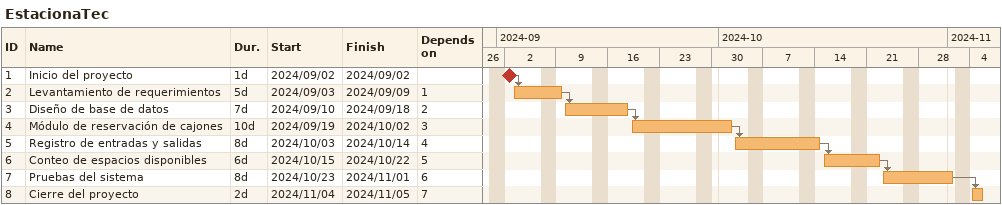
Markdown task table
EstacionaTec

| ID | Task | Duration | Start | Finish | Predecessors |
|---|---|---|---|---|---|
| 1 | Inicio del proyecto | 1d | 2024-09-02 | 2024-09-02 |  |
| 2 | Levantamiento de requerimientos | 5d | 2024-09-03 | 2024-09-09 | 1 |
| 3 | Diseño de base de datos | 7d | 2024-09-10 | 2024-09-18 | 2 |
| 4 | Módulo de reservación de cajones | 10d | 2024-09-19 | 2024-10-02 | 3 |
| 5 | Registro de entradas y salidas | 8d | 2024-10-03 | 2024-10-14 | 4 |
| 6 | Conteo de espacios disponibles | 6d | 2024-10-15 | 2024-10-22 | 5 |
| 7 | Pruebas del sistema | 8d | 2024-10-23 | 2024-11-01 | 6 |
| 8 | Cierre del proyecto | 2d | 2024-11-04 | 2024-11-05 | 7 |
